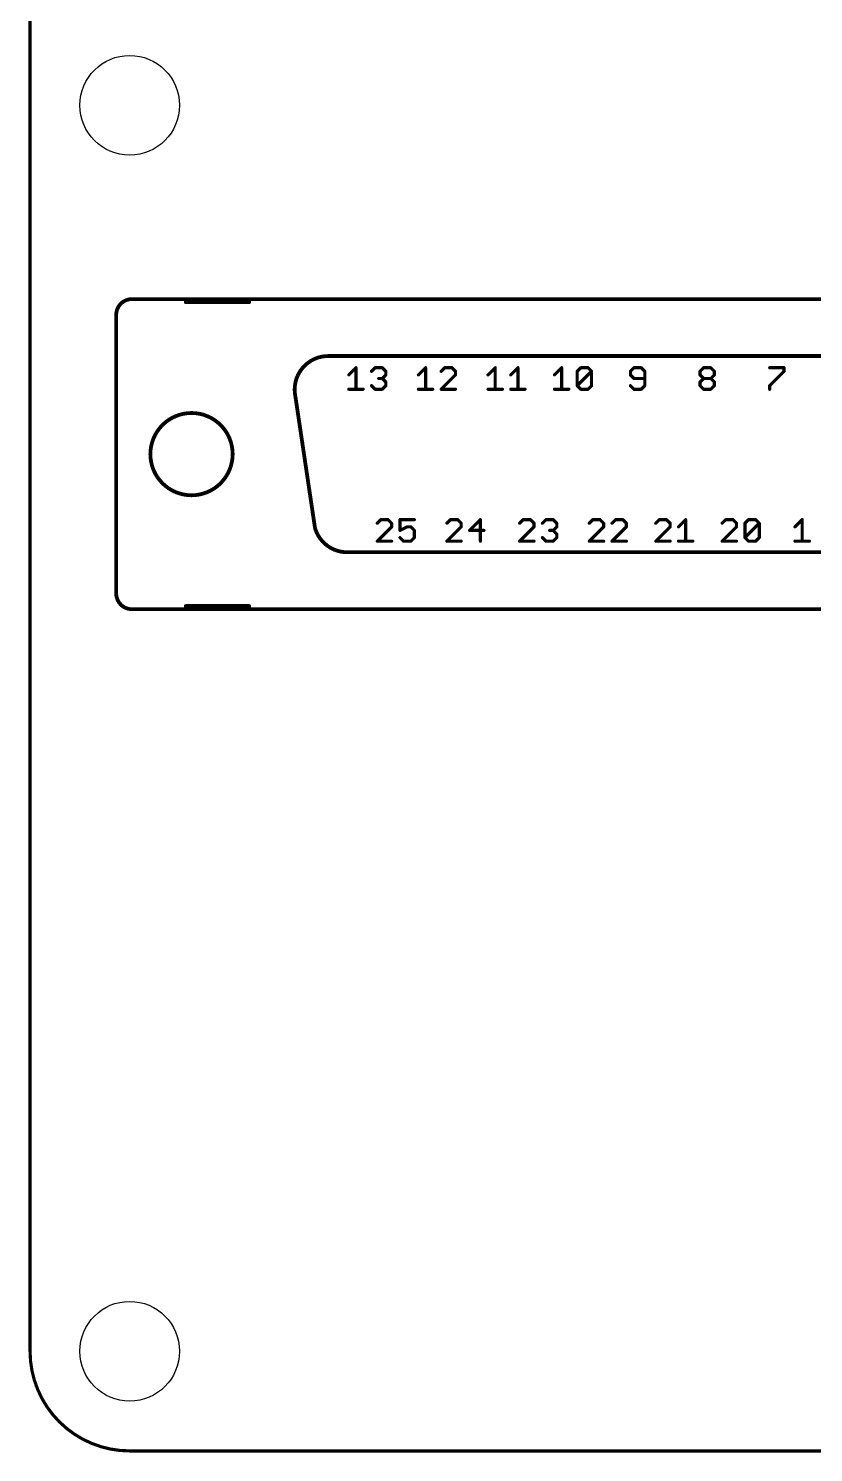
# Model space of a CAD drawing. Extents: x 0 to 158, y 0 to 111.
# Drawn here: x -0.1 to 31.4, y -0.1 to 57.1 of the extents above; entities that cross this region are included whole.
import ezdxf

# ---------------------------------------------------------------- set-up
doc = ezdxf.new("R2010")
doc.units = 0
doc.layers.add('20', color=53, linetype='CONTINUOUS')
doc.layers.add('21', color=53, linetype='CONTINUOUS')

msp = doc.modelspace()

# ---------------------------------------------------------------- linework, layer by layer
at = {"layer": '20', "const_width": 0.127}
for points in [[(0, 104), (0, 4)], [(154, 0), (4, 0)]]:
    msp.add_lwpolyline(points, dxfattribs=at)
at = {"layer": '20'}
for points, const_width in [([(0, 4, 0.4142), (4, 0)], 0.127), ([(0.0318, 4, 1), (-0.0318, 4)], 0.0635), ([(-0.0318, 4, 1), (0.0318, 4)], 0.0635), ([(4, 0.0318, 1), (4, -0.0318)], 0.0635), ([(4, -0.0318, 1), (4, 0.0318)], 0.0635)]:
    msp.add_lwpolyline(points, format="xyb", dxfattribs=dict(at, const_width=const_width))
for centre in [(4, 54), (4, 4)]:
    msp.add_circle(centre, 2, dxfattribs=at)
at = {"layer": '21'}
for points, const_width in [([(4.092, 46.223, 0.4142), (3.457, 45.588)], 0.1524), ([(4.092, 46.2611, 1), (4.092, 46.1849)], 0.0762), ([(4.092, 46.1849, 1), (4.092, 46.2611)], 0.0762), ([(6.2891, 46.223, 1), (6.2129, 46.223)], 0.0762), ([(6.251, 46.2611, 1), (6.251, 46.1849)], 0.0762), ([(6.251, 46.1849, 1), (6.251, 46.2611)], 0.0762), ([(8.791, 46.2611, 1), (8.791, 46.1849)], 0.0762), ([(8.8291, 46.223, 1), (8.7529, 46.223)], 0.0762), ([(8.791, 46.1849, 1), (8.791, 46.2611)], 0.0762), ([(6.251, 46.1341, 1), (6.251, 46.0579)], 0.0762), ([(6.2129, 46.096, 1), (6.2891, 46.096)], 0.0762), ([(8.7529, 46.096, 1), (8.8291, 46.096)], 0.0762), ([(8.791, 46.0579, 1), (8.791, 46.1341)], 0.0762), ([(3.4951, 45.588, 1), (3.4189, 45.588)], 0.0762), ([(3.4189, 45.588, 1), (3.4951, 45.588)], 0.0762), ([(11.966, 43.937, 0.4733), (10.6459, 42.3268)], 0.1524), ([(11.966, 43.9751, 1), (11.966, 43.8989)], 0.0762), ([(11.966, 43.8989, 1), (11.966, 43.9751)], 0.0762), ([(13.1114, 43.4678, 1), (13.0479, 43.4678)], 0.0635), ([(13.1021, 43.4454, 1), (13.0572, 43.4903)], 0.0635), ([(13.8477, 43.4996, 1), (13.8477, 43.4361)], 0.0635), ([(13.8701, 43.4454, 1), (13.8252, 43.4903)], 0.0635), ([(14.1583, 43.4903, 1), (14.1133, 43.4454)], 0.0635), ([(14.1358, 43.4361, 1), (14.1358, 43.4996)], 0.0635), ([(15.9054, 43.4678, 1), (15.8419, 43.4678)], 0.0635), ([(15.8961, 43.4454, 1), (15.8512, 43.4903)], 0.0635), ([(16.6417, 43.4996, 1), (16.6417, 43.4361)], 0.0635), ([(16.6641, 43.4454, 1), (16.6192, 43.4903)], 0.0635), ([(16.9523, 43.4903, 1), (16.9073, 43.4454)], 0.0635), ([(16.9298, 43.4361, 1), (16.9298, 43.4996)], 0.0635), ([(18.6994, 43.4678, 1), (18.6359, 43.4678)], 0.0635), ([(18.6901, 43.4454, 1), (18.6452, 43.4903)], 0.0635), ([(19.6115, 43.4678, 1), (19.548, 43.4678)], 0.0635), ([(19.6022, 43.4454, 1), (19.5573, 43.4903)], 0.0635), ([(21.3664, 43.4678, 1), (21.3029, 43.4678)], 0.0635), ([(21.3571, 43.4454, 1), (21.3122, 43.4903)], 0.0635), ([(22.1027, 43.4996, 1), (22.1027, 43.4361)], 0.0635), ([(22.1251, 43.4454, 1), (22.0802, 43.4903)], 0.0635), ([(22.4133, 43.4903, 1), (22.3683, 43.4454)], 0.0635), ([(22.3908, 43.4361, 1), (22.3908, 43.4996)], 0.0635), ([(24.2386, 43.4996, 1), (24.2386, 43.4361)], 0.0635), ([(24.261, 43.4454, 1), (24.2161, 43.4903)], 0.0635), ([(24.5491, 43.4903, 1), (24.5042, 43.4454)], 0.0635), ([(24.5267, 43.4361, 1), (24.5267, 43.4996)], 0.0635), ([(27.0326, 43.4996, 1), (27.0326, 43.4361)], 0.0635), ([(27.055, 43.4454, 1), (27.0101, 43.4903)], 0.0635), ([(27.3431, 43.4903, 1), (27.2982, 43.4454)], 0.0635), ([(27.3207, 43.4361, 1), (27.3207, 43.4996)], 0.0635), ([(29.6825, 43.4996, 1), (29.6825, 43.4361)], 0.0635), ([(30.2905, 43.4678, 1), (30.227, 43.4678)], 0.0635), ([(30.2587, 43.4361, 1), (30.2587, 43.4996)], 0.0635), ([(12.769, 43.2022, 1), (12.814, 43.1573)], 0.0635), ([(13.6812, 43.3462, 1), (13.7261, 43.3013)], 0.0635), ([(13.9917, 43.0674, 1), (13.9917, 43.0039)], 0.0635), ([(14.1583, 43.0581, 1), (14.1133, 43.0132)], 0.0635), ([(14.1133, 43.0581, 1), (14.1583, 43.0132)], 0.0635), ([(14.1358, 43.0039, 1), (14.1358, 43.0674)], 0.0635), ([(14.3116, 43.3238, 1), (14.2481, 43.3238)], 0.0635), ([(14.2481, 43.1797, 1), (14.3116, 43.1797)], 0.0635), ([(14.3116, 42.8916, 1), (14.2481, 42.8916)], 0.0635), ([(14.3023, 43.1573, 1), (14.2574, 43.2022)], 0.0635), ([(14.2574, 42.8692, 1), (14.3023, 42.9141)], 0.0635), ([(14.2574, 43.3013, 1), (14.3023, 43.3462)], 0.0635), ([(15.563, 43.2022, 1), (15.608, 43.1573)], 0.0635), ([(16.4752, 43.3462, 1), (16.5201, 43.3013)], 0.0635), ([(17.1056, 43.3238, 1), (17.0421, 43.3238)], 0.0635), ([(17.0421, 43.1797, 1), (17.1056, 43.1797)], 0.0635), ([(17.0514, 43.3013, 1), (17.0963, 43.3462)], 0.0635), ([(17.0963, 43.1573, 1), (17.0514, 43.2022)], 0.0635), ([(18.357, 43.2022, 1), (18.402, 43.1573)], 0.0635), ([(19.2692, 43.2022, 1), (19.3141, 43.1573)], 0.0635), ([(21.024, 43.2022, 1), (21.069, 43.1573)], 0.0635), ([(21.9904, 43.3238, 1), (21.9269, 43.3238)], 0.0635), ([(21.9362, 43.3462, 1), (21.9811, 43.3013)], 0.0635), ([(22.5666, 43.3238, 1), (22.5031, 43.3238)], 0.0635), ([(22.5573, 43.3013, 1), (22.5124, 43.3462)], 0.0635), ([(22.5124, 43.3013, 1), (22.5573, 43.3462)], 0.0635), ([(24.072, 43.3462, 1), (24.117, 43.3013)], 0.0635), ([(24.117, 43.2022, 1), (24.072, 43.1573)], 0.0635), ([(24.1262, 43.3238, 1), (24.0628, 43.3238)], 0.0635), ([(24.0628, 43.1797, 1), (24.1262, 43.1797)], 0.0635), ([(24.2386, 43.0674, 1), (24.2386, 43.0039)], 0.0635), ([(24.2161, 43.0132, 1), (24.261, 43.0581)], 0.0635), ([(24.7025, 43.3238, 1), (24.639, 43.3238)], 0.0635), ([(24.6483, 43.3013, 1), (24.6932, 43.3462)], 0.0635), ([(24.6707, 43.0039, 1), (24.6707, 43.0674)], 0.0635), ([(26.866, 43.3462, 1), (26.911, 43.3013)], 0.0635), ([(26.911, 43.2022, 1), (26.866, 43.1573)], 0.0635), ([(26.866, 42.9141, 1), (26.911, 42.8692)], 0.0635), ([(26.9202, 43.3238, 1), (26.8568, 43.3238)], 0.0635), ([(26.8568, 43.1797, 1), (26.9202, 43.1797)], 0.0635), ([(26.9202, 42.8916, 1), (26.8568, 42.8916)], 0.0635), ([(27.0326, 43.0674, 1), (27.0326, 43.0039)], 0.0635), ([(27.055, 43.0132, 1), (27.0101, 43.0581)], 0.0635), ([(27.0101, 43.0132, 1), (27.055, 43.0581)], 0.0635), ([(27.3431, 43.0581, 1), (27.2982, 43.0132)], 0.0635), ([(27.2982, 43.0581, 1), (27.3431, 43.0132)], 0.0635), ([(27.3207, 43.0039, 1), (27.3207, 43.0674)], 0.0635), ([(27.4965, 43.3238, 1), (27.433, 43.3238)], 0.0635), ([(27.433, 43.1797, 1), (27.4965, 43.1797)], 0.0635), ([(27.4965, 42.8916, 1), (27.433, 42.8916)], 0.0635), ([(27.4423, 43.3013, 1), (27.4872, 43.3462)], 0.0635), ([(27.4872, 43.1573, 1), (27.4423, 43.2022)], 0.0635), ([(27.4423, 42.8692, 1), (27.4872, 42.9141)], 0.0635), ([(30.227, 43.3238, 1), (30.2905, 43.3238)], 0.0635), ([(30.2812, 43.3013, 1), (30.2363, 43.3462)], 0.0635), ([(10.6829, 42.3424, 1), (10.6075, 42.3312)], 0.0762), ([(10.6085, 42.3193, 1), (10.6833, 42.3343)], 0.0762), ([(12.7915, 42.6353, 1), (12.7915, 42.5718)], 0.0635), ([(13.0479, 42.6035, 1), (13.1114, 42.6035)], 0.0635), ([(13.3677, 42.5718, 1), (13.3677, 42.6353)], 0.0635), ([(13.7261, 42.77, 1), (13.6812, 42.7251)], 0.0635), ([(13.8477, 42.6353, 1), (13.8477, 42.5718)], 0.0635), ([(13.8252, 42.581, 1), (13.8701, 42.626)], 0.0635), ([(14.1133, 42.626, 1), (14.1583, 42.581)], 0.0635), ([(14.1358, 42.5718, 1), (14.1358, 42.6353)], 0.0635), ([(14.2481, 42.7476, 1), (14.3116, 42.7476)], 0.0635), ([(14.3023, 42.7251, 1), (14.2574, 42.77)], 0.0635), ([(15.5855, 42.6353, 1), (15.5855, 42.5718)], 0.0635), ([(15.8419, 42.6035, 1), (15.9054, 42.6035)], 0.0635), ([(16.1617, 42.5718, 1), (16.1617, 42.6353)], 0.0635), ([(16.4976, 42.6353, 1), (16.4976, 42.5718)], 0.0635), ([(16.4752, 42.626, 1), (16.5201, 42.581)], 0.0635), ([(17.0739, 42.5718, 1), (17.0739, 42.6353)], 0.0635), ([(18.3795, 42.6353, 1), (18.3795, 42.5718)], 0.0635), ([(18.6359, 42.6035, 1), (18.6994, 42.6035)], 0.0635), ([(18.9557, 42.5718, 1), (18.9557, 42.6353)], 0.0635), ([(19.2916, 42.6353, 1), (19.2916, 42.5718)], 0.0635), ([(19.548, 42.6035, 1), (19.6115, 42.6035)], 0.0635), ([(19.8679, 42.5718, 1), (19.8679, 42.6353)], 0.0635), ([(21.0465, 42.6353, 1), (21.0465, 42.5718)], 0.0635), ([(21.3029, 42.6035, 1), (21.3664, 42.6035)], 0.0635), ([(21.6227, 42.5718, 1), (21.6227, 42.6353)], 0.0635), ([(21.9269, 42.7476, 1), (21.9904, 42.7476)], 0.0635), ([(21.9811, 42.77, 1), (21.9362, 42.7251)], 0.0635), ([(21.9362, 42.77, 1), (21.9811, 42.7251)], 0.0635), ([(22.1027, 42.6353, 1), (22.1027, 42.5718)], 0.0635), ([(22.0802, 42.581, 1), (22.1251, 42.626)], 0.0635), ([(22.3683, 42.626, 1), (22.4133, 42.581)], 0.0635), ([(22.3908, 42.5718, 1), (22.3908, 42.6353)], 0.0635), ([(22.5031, 42.7476, 1), (22.5666, 42.7476)], 0.0635), ([(22.5573, 42.7251, 1), (22.5124, 42.77)], 0.0635), ([(24.117, 42.77, 1), (24.072, 42.7251)], 0.0635), ([(24.2386, 42.6353, 1), (24.2386, 42.5718)], 0.0635), ([(24.2161, 42.581, 1), (24.261, 42.626)], 0.0635), ([(24.5042, 42.626, 1), (24.5491, 42.581)], 0.0635), ([(24.5267, 42.5718, 1), (24.5267, 42.6353)], 0.0635), ([(24.639, 42.7476, 1), (24.7025, 42.7476)], 0.0635), ([(24.6932, 42.7251, 1), (24.6483, 42.77)], 0.0635), ([(26.911, 42.77, 1), (26.866, 42.7251)], 0.0635), ([(26.8568, 42.7476, 1), (26.9202, 42.7476)], 0.0635), ([(27.0326, 42.6353, 1), (27.0326, 42.5718)], 0.0635), ([(27.0101, 42.581, 1), (27.055, 42.626)], 0.0635), ([(27.2982, 42.626, 1), (27.3431, 42.581)], 0.0635), ([(27.3207, 42.5718, 1), (27.3207, 42.6353)], 0.0635), ([(27.433, 42.7476, 1), (27.4965, 42.7476)], 0.0635), ([(27.4872, 42.7251, 1), (27.4423, 42.77)], 0.0635), ([(29.66, 42.77, 1), (29.705, 42.7251)], 0.0635), ([(29.7142, 42.7476, 1), (29.6508, 42.7476)], 0.0635), ([(29.6508, 42.6035, 1), (29.7142, 42.6035)], 0.0635), ([(6.4796, 38.349, 1), (6.4796, 41.651, 1), (6.4796, 38.349)], 0.1524), ([(11.4251, 37.0705, 0.3415), (12.728, 36.063)], 0.1524), ([(11.462, 37.0801, 1), (11.3882, 37.0609)], 0.0762), ([(13.912, 37.2502, 1), (13.957, 37.2053)], 0.0635), ([(14.0786, 37.4036, 1), (14.0786, 37.3401)], 0.0635), ([(14.101, 37.3494, 1), (14.0561, 37.3943)], 0.0635), ([(14.3891, 37.3943, 1), (14.3442, 37.3494)], 0.0635), ([(14.3667, 37.3401, 1), (14.3667, 37.4036)], 0.0635), ([(14.5425, 37.2278, 1), (14.479, 37.2278)], 0.0635), ([(14.4883, 37.2053, 1), (14.5332, 37.2502)], 0.0635), ([(14.5332, 37.0613, 1), (14.4883, 37.1062)], 0.0635), ([(14.8466, 37.4036, 1), (14.8466, 37.3401)], 0.0635), ([(14.8784, 37.3718, 1), (14.8149, 37.3718)], 0.0635), ([(15.1347, 37.1155, 1), (15.1347, 37.052)], 0.0635), ([(15.1489, 37.0553, 1), (15.1205, 37.1121)], 0.0635), ([(15.3013, 37.1062, 1), (15.2563, 37.0613)], 0.0635), ([(15.2788, 37.052, 1), (15.2788, 37.1155)], 0.0635), ([(15.4229, 37.3401, 1), (15.4229, 37.4036)], 0.0635), ([(16.706, 37.2502, 1), (16.751, 37.2053)], 0.0635), ([(16.8726, 37.4036, 1), (16.8726, 37.3401)], 0.0635), ([(16.895, 37.3494, 1), (16.8501, 37.3943)], 0.0635), ([(17.1831, 37.3943, 1), (17.1382, 37.3494)], 0.0635), ([(17.1607, 37.3401, 1), (17.1607, 37.4036)], 0.0635), ([(17.3365, 37.2278, 1), (17.273, 37.2278)], 0.0635), ([(17.2823, 37.2053, 1), (17.3272, 37.2502)], 0.0635), ([(17.3272, 37.0613, 1), (17.2823, 37.1062)], 0.0635), ([(18.1045, 37.3718, 1), (18.0411, 37.3718)], 0.0635), ([(18.0953, 37.3494, 1), (18.0503, 37.3943)], 0.0635), ([(19.627, 37.2502, 1), (19.672, 37.2053)], 0.0635), ([(19.7936, 37.4036, 1), (19.7936, 37.3401)], 0.0635), ([(19.816, 37.3494, 1), (19.7711, 37.3943)], 0.0635), ([(20.1041, 37.3943, 1), (20.0592, 37.3494)], 0.0635), ([(20.0817, 37.3401, 1), (20.0817, 37.4036)], 0.0635), ([(20.2575, 37.2278, 1), (20.194, 37.2278)], 0.0635), ([(20.2033, 37.2053, 1), (20.2482, 37.2502)], 0.0635), ([(20.2482, 37.0613, 1), (20.2033, 37.1062)], 0.0635), ([(20.5392, 37.2502, 1), (20.5841, 37.2053)], 0.0635), ([(20.7057, 37.4036, 1), (20.7057, 37.3401)], 0.0635), ([(20.7281, 37.3494, 1), (20.6832, 37.3943)], 0.0635), ([(21.0163, 37.3943, 1), (20.9713, 37.3494)], 0.0635), ([(20.9938, 37.3401, 1), (20.9938, 37.4036)], 0.0635), ([(21.1696, 37.2278, 1), (21.1061, 37.2278)], 0.0635), ([(21.1154, 37.2053, 1), (21.1603, 37.2502)], 0.0635), ([(21.1603, 37.0613, 1), (21.1154, 37.1062)], 0.0635), ([(22.421, 37.2502, 1), (22.466, 37.2053)], 0.0635), ([(22.5876, 37.4036, 1), (22.5876, 37.3401)], 0.0635), ([(22.61, 37.3494, 1), (22.5651, 37.3943)], 0.0635), ([(22.8981, 37.3943, 1), (22.8532, 37.3494)], 0.0635), ([(22.8757, 37.3401, 1), (22.8757, 37.4036)], 0.0635), ([(23.0515, 37.2278, 1), (22.988, 37.2278)], 0.0635), ([(22.9973, 37.2053, 1), (23.0422, 37.2502)], 0.0635), ([(23.0422, 37.0613, 1), (22.9973, 37.1062)], 0.0635), ([(23.3332, 37.2502, 1), (23.3781, 37.2053)], 0.0635), ([(23.4997, 37.4036, 1), (23.4997, 37.3401)], 0.0635), ([(23.5221, 37.3494, 1), (23.4772, 37.3943)], 0.0635), ([(23.8103, 37.3943, 1), (23.7653, 37.3494)], 0.0635), ([(23.7878, 37.3401, 1), (23.7878, 37.4036)], 0.0635), ([(23.9636, 37.2278, 1), (23.9001, 37.2278)], 0.0635), ([(23.9094, 37.2053, 1), (23.9543, 37.2502)], 0.0635), ([(23.9543, 37.0613, 1), (23.9094, 37.1062)], 0.0635), ([(25.088, 37.2502, 1), (25.133, 37.2053)], 0.0635), ([(25.2546, 37.4036, 1), (25.2546, 37.3401)], 0.0635), ([(25.277, 37.3494, 1), (25.2321, 37.3943)], 0.0635), ([(25.5651, 37.3943, 1), (25.5202, 37.3494)], 0.0635), ([(25.5427, 37.3401, 1), (25.5427, 37.4036)], 0.0635), ([(25.7185, 37.2278, 1), (25.655, 37.2278)], 0.0635), ([(25.6643, 37.2053, 1), (25.7092, 37.2502)], 0.0635), ([(25.7092, 37.0613, 1), (25.6643, 37.1062)], 0.0635), ([(26.3425, 37.3718, 1), (26.279, 37.3718)], 0.0635), ([(26.3332, 37.3494, 1), (26.2883, 37.3943)], 0.0635), ([(27.755, 37.2502, 1), (27.8, 37.2053)], 0.0635), ([(27.9216, 37.4036, 1), (27.9216, 37.3401)], 0.0635), ([(27.944, 37.3494, 1), (27.8991, 37.3943)], 0.0635), ([(28.2321, 37.3943, 1), (28.1872, 37.3494)], 0.0635), ([(28.2097, 37.3401, 1), (28.2097, 37.4036)], 0.0635), ([(28.3855, 37.2278, 1), (28.322, 37.2278)], 0.0635), ([(28.3313, 37.2053, 1), (28.3762, 37.2502)], 0.0635), ([(28.3762, 37.0613, 1), (28.3313, 37.1062)], 0.0635), ([(28.7214, 37.2278, 1), (28.6579, 37.2278)], 0.0635), ([(28.6672, 37.2502, 1), (28.7121, 37.2053)], 0.0635), ([(28.8337, 37.4036, 1), (28.8337, 37.3401)], 0.0635), ([(28.8561, 37.3494, 1), (28.8112, 37.3943)], 0.0635), ([(29.1443, 37.3943, 1), (29.0993, 37.3494)], 0.0635), ([(29.1218, 37.3401, 1), (29.1218, 37.4036)], 0.0635), ([(29.2976, 37.2278, 1), (29.2341, 37.2278)], 0.0635), ([(29.2883, 37.2053, 1), (29.2434, 37.2502)], 0.0635), ([(29.2434, 37.2053, 1), (29.2883, 37.2502)], 0.0635), ([(31.0184, 37.3718, 1), (30.9549, 37.3718)], 0.0635), ([(31.0091, 37.3494, 1), (30.9642, 37.3943)], 0.0635), ([(11.3949, 37.048, 1), (11.4703, 37.0592)], 0.0762), ([(14.479, 37.0837, 1), (14.5425, 37.0837)], 0.0635), ([(14.8324, 36.9681, 1), (14.8608, 36.9113)], 0.0635), ([(14.8149, 36.9397, 1), (14.8784, 36.9397)], 0.0635), ([(14.8691, 36.674, 1), (14.8242, 36.6291)], 0.0635), ([(15.4546, 36.9397, 1), (15.3911, 36.9397)], 0.0635), ([(15.3911, 36.6516, 1), (15.4546, 36.6516)], 0.0635), ([(15.4004, 36.9172, 1), (15.4453, 36.9621)], 0.0635), ([(15.4453, 36.6291, 1), (15.4004, 36.674)], 0.0635), ([(17.273, 37.0837, 1), (17.3365, 37.0837)], 0.0635), ([(17.6406, 36.9714, 1), (17.6406, 36.9079)], 0.0635), ([(17.6182, 36.9621, 1), (17.6631, 36.9172)], 0.0635), ([(18.2169, 36.9079, 1), (18.2169, 36.9714)], 0.0635), ([(20.194, 37.0837, 1), (20.2575, 37.0837)], 0.0635), ([(20.5841, 36.674, 1), (20.5392, 36.6291)], 0.0635), ([(20.8497, 36.9714, 1), (20.8497, 36.9079)], 0.0635), ([(21.0163, 36.9621, 1), (20.9713, 36.9172)], 0.0635), ([(20.9713, 36.9621, 1), (21.0163, 36.9172)], 0.0635), ([(20.9938, 36.9079, 1), (20.9938, 36.9714)], 0.0635), ([(21.1061, 37.0837, 1), (21.1696, 37.0837)], 0.0635), ([(21.1696, 36.7956, 1), (21.1061, 36.7956)], 0.0635), ([(21.1061, 36.6516, 1), (21.1696, 36.6516)], 0.0635), ([(21.1154, 36.7732, 1), (21.1603, 36.8181)], 0.0635), ([(21.1603, 36.6291, 1), (21.1154, 36.674)], 0.0635), ([(22.988, 37.0837, 1), (23.0515, 37.0837)], 0.0635), ([(23.9001, 37.0837, 1), (23.9636, 37.0837)], 0.0635), ([(25.655, 37.0837, 1), (25.7185, 37.0837)], 0.0635), ([(26.0002, 37.1062, 1), (26.0451, 37.0613)], 0.0635), ([(28.322, 37.0837, 1), (28.3855, 37.0837)], 0.0635), ([(28.7121, 36.674, 1), (28.6672, 36.6291)], 0.0635), ([(28.6672, 36.674, 1), (28.7121, 36.6291)], 0.0635), ([(28.6579, 36.6516, 1), (28.7214, 36.6516)], 0.0635), ([(29.2341, 36.6516, 1), (29.2976, 36.6516)], 0.0635), ([(29.2883, 36.6291, 1), (29.2434, 36.674)], 0.0635), ([(30.676, 37.1062, 1), (30.721, 37.0613)], 0.0635), ([(12.728, 36.1011, 1), (12.728, 36.0249)], 0.0762), ([(12.728, 36.0249, 1), (12.728, 36.1011)], 0.0762), ([(13.912, 36.53, 1), (13.957, 36.485)], 0.0635), ([(13.9345, 36.5393, 1), (13.9345, 36.4757)], 0.0635), ([(14.5107, 36.4757, 1), (14.5107, 36.5393)], 0.0635), ([(14.9907, 36.5393, 1), (14.9907, 36.4757)], 0.0635), ([(14.9682, 36.485, 1), (15.0131, 36.53)], 0.0635), ([(15.2563, 36.53, 1), (15.3013, 36.485)], 0.0635), ([(15.2788, 36.4757, 1), (15.2788, 36.5393)], 0.0635), ([(16.706, 36.53, 1), (16.751, 36.485)], 0.0635), ([(16.7285, 36.5393, 1), (16.7285, 36.4757)], 0.0635), ([(17.3047, 36.4757, 1), (17.3047, 36.5393)], 0.0635), ([(18.0411, 36.5075, 1), (18.1045, 36.5075)], 0.0635), ([(19.627, 36.53, 1), (19.672, 36.485)], 0.0635), ([(19.6495, 36.5393, 1), (19.6495, 36.4757)], 0.0635), ([(20.2257, 36.4757, 1), (20.2257, 36.5393)], 0.0635), ([(20.7057, 36.5393, 1), (20.7057, 36.4757)], 0.0635), ([(20.6832, 36.485, 1), (20.7281, 36.53)], 0.0635), ([(20.9713, 36.53, 1), (21.0163, 36.485)], 0.0635), ([(20.9938, 36.4757, 1), (20.9938, 36.5393)], 0.0635), ([(22.421, 36.53, 1), (22.466, 36.485)], 0.0635), ([(22.4435, 36.5393, 1), (22.4435, 36.4757)], 0.0635), ([(23.0197, 36.4757, 1), (23.0197, 36.5393)], 0.0635), ([(23.3556, 36.5393, 1), (23.3556, 36.4757)], 0.0635), ([(23.3332, 36.53, 1), (23.3781, 36.485)], 0.0635), ([(23.9319, 36.4757, 1), (23.9319, 36.5393)], 0.0635), ([(25.088, 36.53, 1), (25.133, 36.485)], 0.0635), ([(25.1105, 36.5393, 1), (25.1105, 36.4757)], 0.0635), ([(25.6867, 36.4757, 1), (25.6867, 36.5393)], 0.0635), ([(26.0226, 36.5393, 1), (26.0226, 36.4757)], 0.0635), ([(26.279, 36.5075, 1), (26.3425, 36.5075)], 0.0635), ([(26.5989, 36.4757, 1), (26.5989, 36.5393)], 0.0635), ([(27.755, 36.53, 1), (27.8, 36.485)], 0.0635), ([(27.7775, 36.5393, 1), (27.7775, 36.4757)], 0.0635), ([(28.3537, 36.4757, 1), (28.3537, 36.5393)], 0.0635), ([(28.8337, 36.5393, 1), (28.8337, 36.4757)], 0.0635), ([(28.8112, 36.485, 1), (28.8561, 36.53)], 0.0635), ([(29.0993, 36.53, 1), (29.1443, 36.485)], 0.0635), ([(29.1218, 36.4757, 1), (29.1218, 36.5393)], 0.0635), ([(30.6985, 36.5393, 1), (30.6985, 36.4757)], 0.0635), ([(30.9549, 36.5075, 1), (31.0184, 36.5075)], 0.0635), ([(31.2747, 36.4757, 1), (31.2747, 36.5393)], 0.0635), ([(3.457, 34.412, 0.4142), (4.092, 33.777)], 0.1524), ([(3.4951, 34.412, 1), (3.4189, 34.412)], 0.0762), ([(3.4189, 34.412, 1), (3.4951, 34.412)], 0.0762), ([(4.092, 33.8151, 1), (4.092, 33.7389)], 0.0762), ([(4.092, 33.7389, 1), (4.092, 33.8151)], 0.0762), ([(6.2891, 33.904, 1), (6.2129, 33.904)], 0.0762), ([(6.251, 33.9421, 1), (6.251, 33.8659)], 0.0762), ([(6.251, 33.8151, 1), (6.251, 33.7389)], 0.0762), ([(6.2129, 33.777, 1), (6.2891, 33.777)], 0.0762), ([(6.251, 33.7389, 1), (6.251, 33.8151)], 0.0762), ([(8.8291, 33.904, 1), (8.7529, 33.904)], 0.0762), ([(8.791, 33.8151, 1), (8.791, 33.7389)], 0.0762), ([(8.7529, 33.777, 1), (8.8291, 33.777)], 0.0762), ([(8.791, 33.8659, 1), (8.791, 33.9421)], 0.0762), ([(8.791, 33.7389, 1), (8.791, 33.8151)], 0.0762)]:
    msp.add_lwpolyline(points, format="xyb", dxfattribs=dict(at, const_width=const_width))
for points, const_width in [([(6.251, 46.223), (4.092, 46.223)], 0.1524), ([(6.251, 46.223), (6.251, 46.096)], 0.1524), ([(8.791, 46.223), (6.251, 46.223)], 0.1524), ([(51.209, 46.223), (8.791, 46.223)], 0.1524), ([(8.791, 46.096), (8.791, 46.223)], 0.1524), ([(6.251, 46.096), (8.791, 46.096)], 0.1524), ([(3.457, 45.588), (3.457, 34.412)], 0.1524), ([(11.966, 43.937), (48.034, 43.937)], 0.1524), ([(12.7915, 43.1797), (13.0796, 43.4678)], 0.127), ([(13.0796, 43.4678), (13.0796, 42.6035)], 0.127), ([(13.7036, 43.3238), (13.8477, 43.4678)], 0.127), ([(13.8477, 43.4678), (14.1358, 43.4678)], 0.127), ([(14.1358, 43.4678), (14.2799, 43.3238)], 0.127), ([(15.5855, 43.1797), (15.8736, 43.4678)], 0.127), ([(15.8736, 43.4678), (15.8736, 42.6035)], 0.127), ([(16.6417, 43.4678), (16.4976, 43.3238)], 0.127), ([(16.9298, 43.4678), (16.6417, 43.4678)], 0.127), ([(17.0739, 43.3238), (16.9298, 43.4678)], 0.127), ([(18.3795, 43.1797), (18.6676, 43.4678)], 0.127), ([(18.6676, 43.4678), (18.6676, 42.6035)], 0.127), ([(19.2916, 43.1797), (19.5797, 43.4678)], 0.127), ([(19.5797, 43.4678), (19.5797, 42.6035)], 0.127), ([(21.0465, 43.1797), (21.3346, 43.4678)], 0.127), ([(21.3346, 43.4678), (21.3346, 42.6035)], 0.127), ([(21.9586, 43.3238), (22.1027, 43.4678)], 0.127), ([(22.1027, 43.4678), (22.3908, 43.4678)], 0.127), ([(22.3908, 43.4678), (22.5349, 43.3238)], 0.127), ([(24.2386, 43.4678), (24.0945, 43.3238)], 0.127), ([(24.5267, 43.4678), (24.2386, 43.4678)], 0.127), ([(24.6707, 43.3238), (24.5267, 43.4678)], 0.127), ([(26.8885, 43.3238), (27.0326, 43.4678)], 0.127), ([(27.0326, 43.4678), (27.3207, 43.4678)], 0.127), ([(27.3207, 43.4678), (27.4647, 43.3238)], 0.127), ([(29.6825, 43.4678), (30.2587, 43.4678)], 0.127), ([(30.2587, 43.4678), (30.2587, 43.3238)], 0.127), ([(14.1358, 43.0357), (13.9917, 43.0357)], 0.127), ([(14.2799, 43.1797), (14.1358, 43.0357)], 0.127), ([(14.1358, 43.0357), (14.2799, 42.8916)], 0.127), ([(14.2799, 43.3238), (14.2799, 43.1797)], 0.127), ([(14.2799, 42.8916), (14.2799, 42.7476)], 0.127), ([(16.4976, 42.6035), (17.0739, 43.1797)], 0.127), ([(17.0739, 43.1797), (17.0739, 43.3238)], 0.127), ([(21.9586, 42.7476), (21.9586, 43.3238)], 0.127), ([(21.9586, 42.7476), (22.5349, 43.3238)], 0.127), ([(22.5349, 43.3238), (22.5349, 42.7476)], 0.127), ([(24.0945, 43.3238), (24.0945, 43.1797)], 0.127), ([(24.0945, 43.1797), (24.2386, 43.0357)], 0.127), ([(24.2386, 43.0357), (24.6707, 43.0357)], 0.127), ([(24.6707, 42.7476), (24.6707, 43.3238)], 0.127), ([(26.8885, 43.1797), (26.8885, 43.3238)], 0.127), ([(27.0326, 43.0357), (26.8885, 43.1797)], 0.127), ([(26.8885, 42.8916), (27.0326, 43.0357)], 0.127), ([(26.8885, 42.7476), (26.8885, 42.8916)], 0.127), ([(27.0326, 43.0357), (27.3207, 43.0357)], 0.127), ([(27.4647, 43.1797), (27.3207, 43.0357)], 0.127), ([(27.3207, 43.0357), (27.4647, 42.8916)], 0.127), ([(27.4647, 43.3238), (27.4647, 43.1797)], 0.127), ([(27.4647, 42.8916), (27.4647, 42.7476)], 0.127), ([(30.2587, 43.3238), (29.6825, 42.7476)], 0.127), ([(11.4326, 37.0536), (10.6452, 42.3368)], 0.1524), ([(12.7915, 42.6035), (13.3677, 42.6035)], 0.127), ([(13.8477, 42.6035), (13.7036, 42.7476)], 0.127), ([(14.1358, 42.6035), (13.8477, 42.6035)], 0.127), ([(14.2799, 42.7476), (14.1358, 42.6035)], 0.127), ([(15.5855, 42.6035), (16.1617, 42.6035)], 0.127), ([(17.0739, 42.6035), (16.4976, 42.6035)], 0.127), ([(18.3795, 42.6035), (18.9557, 42.6035)], 0.127), ([(19.2916, 42.6035), (19.8679, 42.6035)], 0.127), ([(21.0465, 42.6035), (21.6227, 42.6035)], 0.127), ([(22.1027, 42.6035), (21.9586, 42.7476)], 0.127), ([(22.3908, 42.6035), (22.1027, 42.6035)], 0.127), ([(22.5349, 42.7476), (22.3908, 42.6035)], 0.127), ([(24.0945, 42.7476), (24.2386, 42.6035)], 0.127), ([(24.2386, 42.6035), (24.5267, 42.6035)], 0.127), ([(24.5267, 42.6035), (24.6707, 42.7476)], 0.127), ([(27.0326, 42.6035), (26.8885, 42.7476)], 0.127), ([(27.3207, 42.6035), (27.0326, 42.6035)], 0.127), ([(27.4647, 42.7476), (27.3207, 42.6035)], 0.127), ([(29.6825, 42.7476), (29.6825, 42.6035)], 0.127), ([(14.0786, 37.3718), (13.9345, 37.2278)], 0.127), ([(13.9345, 36.5075), (14.5107, 37.0837)], 0.127), ([(14.3667, 37.3718), (14.0786, 37.3718)], 0.127), ([(14.5107, 37.2278), (14.3667, 37.3718)], 0.127), ([(14.5107, 37.0837), (14.5107, 37.2278)], 0.127), ([(15.4229, 37.3718), (14.8466, 37.3718)], 0.127), ([(14.8466, 37.3718), (14.8466, 36.9397)], 0.127), ([(14.8466, 36.9397), (15.1347, 37.0837)], 0.127), ([(15.1347, 37.0837), (15.2788, 37.0837)], 0.127), ([(15.2788, 37.0837), (15.4229, 36.9397)], 0.127), ([(16.8726, 37.3718), (16.7285, 37.2278)], 0.127), ([(16.7285, 36.5075), (17.3047, 37.0837)], 0.127), ([(17.1607, 37.3718), (16.8726, 37.3718)], 0.127), ([(17.3047, 37.2278), (17.1607, 37.3718)], 0.127), ([(17.3047, 37.0837), (17.3047, 37.2278)], 0.127), ([(18.0728, 37.3718), (17.6406, 36.9397)], 0.127), ([(18.0728, 36.5075), (18.0728, 37.3718)], 0.127), ([(19.7936, 37.3718), (19.6495, 37.2278)], 0.127), ([(19.6495, 36.5075), (20.2257, 37.0837)], 0.127), ([(20.0817, 37.3718), (19.7936, 37.3718)], 0.127), ([(20.2257, 37.2278), (20.0817, 37.3718)], 0.127), ([(20.2257, 37.0837), (20.2257, 37.2278)], 0.127), ([(20.5616, 37.2278), (20.7057, 37.3718)], 0.127), ([(20.7057, 37.3718), (20.9938, 37.3718)], 0.127), ([(20.9938, 37.3718), (21.1379, 37.2278)], 0.127), ([(21.1379, 37.0837), (20.9938, 36.9397)], 0.127), ([(21.1379, 37.2278), (21.1379, 37.0837)], 0.127), ([(22.5876, 37.3718), (22.4435, 37.2278)], 0.127), ([(22.4435, 36.5075), (23.0197, 37.0837)], 0.127), ([(22.8757, 37.3718), (22.5876, 37.3718)], 0.127), ([(23.0197, 37.2278), (22.8757, 37.3718)], 0.127), ([(23.0197, 37.0837), (23.0197, 37.2278)], 0.127), ([(23.4997, 37.3718), (23.3556, 37.2278)], 0.127), ([(23.3556, 36.5075), (23.9319, 37.0837)], 0.127), ([(23.7878, 37.3718), (23.4997, 37.3718)], 0.127), ([(23.9319, 37.2278), (23.7878, 37.3718)], 0.127), ([(23.9319, 37.0837), (23.9319, 37.2278)], 0.127), ([(25.2546, 37.3718), (25.1105, 37.2278)], 0.127), ([(25.1105, 36.5075), (25.6867, 37.0837)], 0.127), ([(25.5427, 37.3718), (25.2546, 37.3718)], 0.127), ([(25.6867, 37.2278), (25.5427, 37.3718)], 0.127), ([(25.6867, 37.0837), (25.6867, 37.2278)], 0.127), ([(26.0226, 37.0837), (26.3107, 37.3718)], 0.127), ([(26.3107, 37.3718), (26.3107, 36.5075)], 0.127), ([(27.9216, 37.3718), (27.7775, 37.2278)], 0.127), ([(27.7775, 36.5075), (28.3537, 37.0837)], 0.127), ([(28.2097, 37.3718), (27.9216, 37.3718)], 0.127), ([(28.3537, 37.2278), (28.2097, 37.3718)], 0.127), ([(28.3537, 37.0837), (28.3537, 37.2278)], 0.127), ([(28.6896, 37.2278), (28.8337, 37.3718)], 0.127), ([(28.6896, 36.6516), (28.6896, 37.2278)], 0.127), ([(28.6896, 36.6516), (29.2659, 37.2278)], 0.127), ([(28.8337, 37.3718), (29.1218, 37.3718)], 0.127), ([(29.1218, 37.3718), (29.2659, 37.2278)], 0.127), ([(29.2659, 37.2278), (29.2659, 36.6516)], 0.127), ([(30.6985, 37.0837), (30.9866, 37.3718)], 0.127), ([(30.9866, 37.3718), (30.9866, 36.5075)], 0.127), ([(14.9907, 36.5075), (14.8466, 36.6516)], 0.127), ([(15.4229, 36.6516), (15.2788, 36.5075)], 0.127), ([(15.4229, 36.9397), (15.4229, 36.6516)], 0.127), ([(17.6406, 36.9397), (18.2169, 36.9397)], 0.127), ([(20.7057, 36.5075), (20.5616, 36.6516)], 0.127), ([(20.9938, 36.9397), (20.8497, 36.9397)], 0.127), ([(20.9938, 36.9397), (21.1379, 36.7956)], 0.127), ([(21.1379, 36.6516), (20.9938, 36.5075)], 0.127), ([(21.1379, 36.7956), (21.1379, 36.6516)], 0.127), ([(28.8337, 36.5075), (28.6896, 36.6516)], 0.127), ([(29.2659, 36.6516), (29.1218, 36.5075)], 0.127), ([(12.728, 36.063), (47.272, 36.063)], 0.1524), ([(14.5107, 36.5075), (13.9345, 36.5075)], 0.127), ([(15.2788, 36.5075), (14.9907, 36.5075)], 0.127), ([(17.3047, 36.5075), (16.7285, 36.5075)], 0.127), ([(20.2257, 36.5075), (19.6495, 36.5075)], 0.127), ([(20.9938, 36.5075), (20.7057, 36.5075)], 0.127), ([(23.0197, 36.5075), (22.4435, 36.5075)], 0.127), ([(23.9319, 36.5075), (23.3556, 36.5075)], 0.127), ([(25.6867, 36.5075), (25.1105, 36.5075)], 0.127), ([(26.0226, 36.5075), (26.5989, 36.5075)], 0.127), ([(28.3537, 36.5075), (27.7775, 36.5075)], 0.127), ([(29.1218, 36.5075), (28.8337, 36.5075)], 0.127), ([(30.6985, 36.5075), (31.2747, 36.5075)], 0.127), ([(4.092, 33.777), (6.251, 33.777)], 0.1524), ([(6.251, 33.777), (6.251, 33.904)], 0.1524), ([(6.251, 33.904), (8.791, 33.904)], 0.1524), ([(6.251, 33.777), (8.791, 33.777)], 0.1524), ([(8.791, 33.904), (8.791, 33.777)], 0.1524), ([(8.791, 33.777), (51.209, 33.777)], 0.1524)]:
    msp.add_lwpolyline(points, dxfattribs=dict(at, const_width=const_width))

doc.saveas('drawing.dxf')
